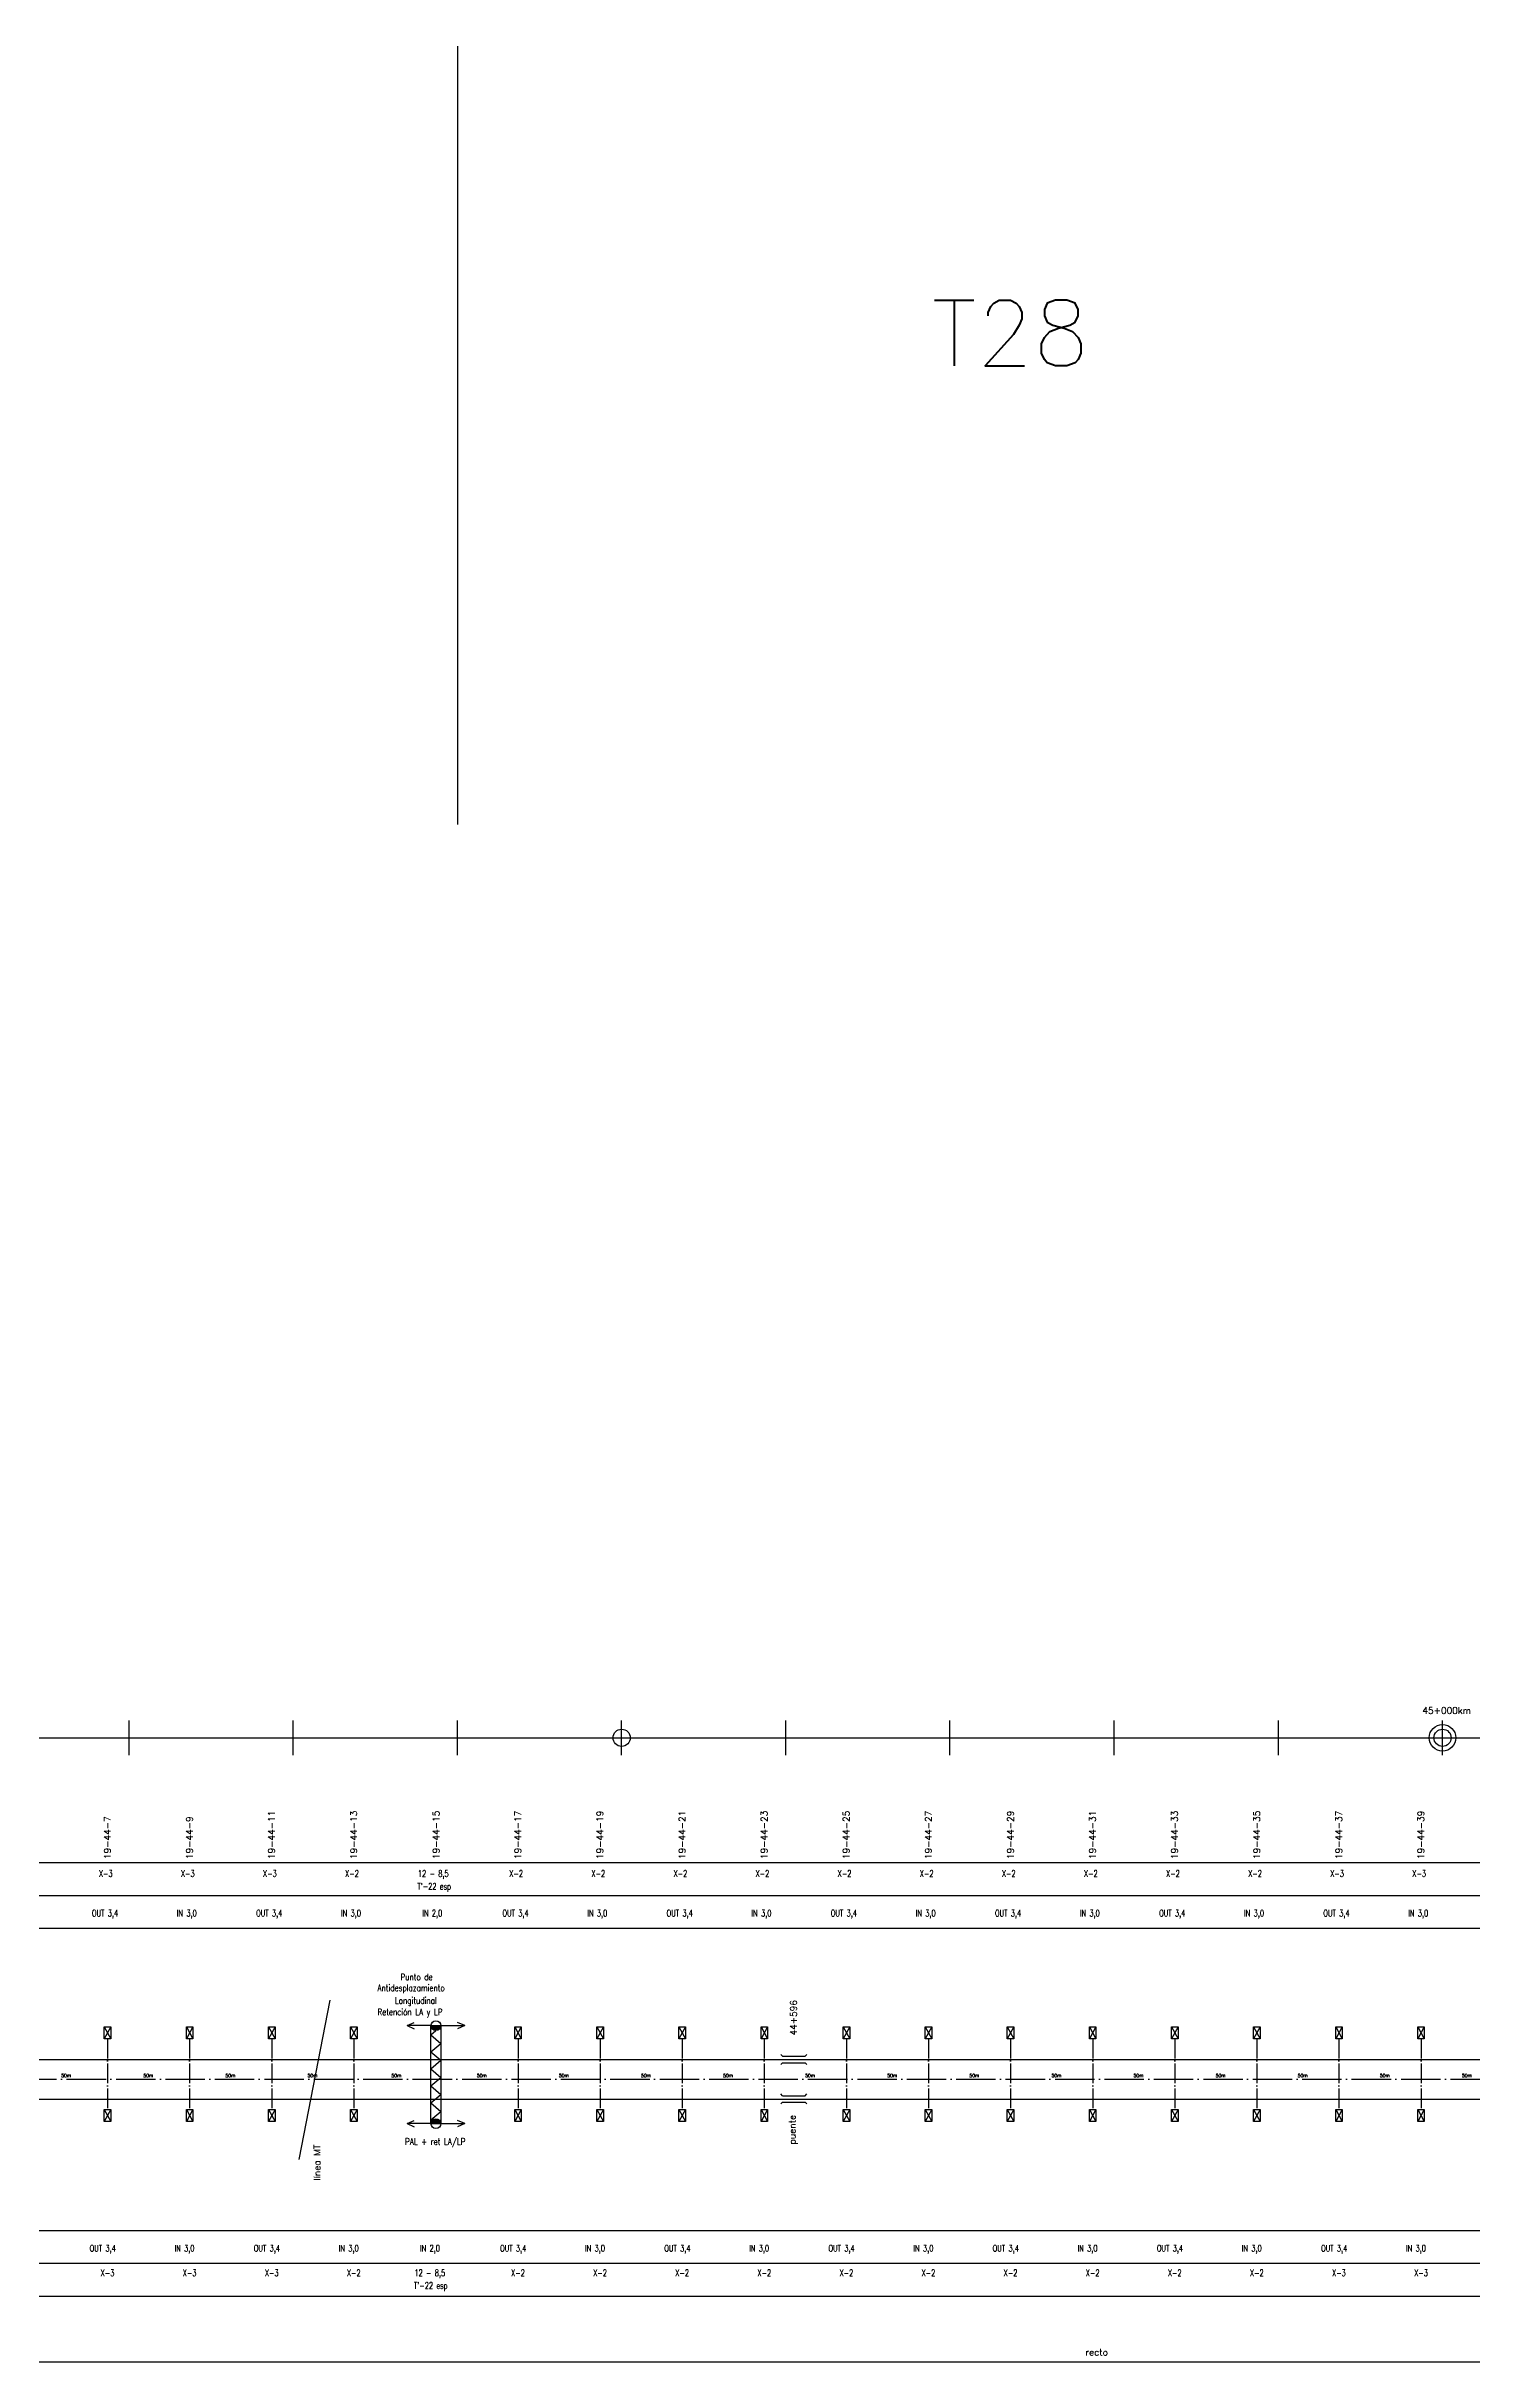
# Model space of a CAD drawing. Header units: millimetres. Extents: x 63 to 27368, y 135 to 1565.
# Drawn here: x 18718 to 19587, y 155 to 1565 of the extents above; entities that cross this region are included whole.
import ezdxf

# ---------------------------------------------------------------- set-up
doc = ezdxf.new("R2010")
doc.units = ezdxf.units.MM
doc.linetypes.add('ACAD_ISO04W100', pattern=[30, 24, -3, 0, -3])
for name, color, linetype in [('catenaria via ascendente', 7, 'Continuous'), ('catenaria vía descendente', 7, 'Continuous'), ('Eje de entrevías', 1, 'Continuous'), ('longitud vano', 7, 'Continuous'), ('Nº de poste', 6, 'Continuous'), ('progresivas', 4, 'Continuous'), ('TEXTOS', 3, 'Continuous')]:
    doc.layers.add(name, color=color, linetype=linetype)
doc.styles.add('STYLE1', font='romans.shx')

msp = doc.modelspace()

# ---------------------------------------------------------------- hatches: boundary and pattern name
for points in [[(18958.1, 359.7), (18952.1, 359.7, 1)], [(18958.1, 300), (18952.1, 300, -1)]]:
    msp.add_hatch(color=256).paths.add_polyline_path(points)

# ---------------------------------------------------------------- linework, layer by layer
for p, q in [((18968.2, 1565.1), (18968.2, 1091.2)), ((18768.2, 524.4), (18768.2, 545.6)), ((18868.2, 524.4), (18868.2, 545.6)), ((18968.2, 524.4), (18968.2, 545.6)), ((19068.2, 524.4), (19068.2, 545.6)), ((19168.2, 524.4), (19168.2, 545.6)), ((19268.2, 524.4), (19268.2, 545.6)), ((19368.2, 524.4), (19368.2, 545.6)), ((19468.2, 524.4), (19468.2, 545.6)), ((19568.2, 524.4), (19568.2, 545.6)), ((68.2, 535), (27368.2, 535)), ((68.2, 459), (27368.2, 459)), ((68.2, 439), (27368.2, 439)), ((68.2, 419), (27368.2, 419)), ((18890.4, 375.3), (18871.6, 278.1)), ((18753.1, 359), (18757.1, 351.7)), ((18757.1, 359), (18753.1, 351.7)), ((18803.1, 359), (18807.1, 351.7)), ((18807.1, 359), (18803.1, 351.7)), ((18853.1, 359), (18857.1, 351.7)), ((18857.1, 359), (18853.1, 351.7)), ((18903.1, 359), (18907.1, 351.7)), ((18907.1, 359), (18903.1, 351.7)), ((18937.5, 359.7), (18941.8, 361.6)), ((18952.1, 359.7), (18937.5, 359.7)), ((18937.5, 359.7), (18941.8, 357.8)), ((18952.1, 359.7), (18958.1, 359.7)), ((18952.1, 300), (18952.1, 359.7)), ((18952.1, 354.1), (18955.1, 356.7)), ((18952.1, 354.1), (18958.1, 348.9)), ((18958.1, 359.7), (18958.1, 300)), ((18958.1, 359.7), (18972.7, 359.7)), ((18958.1, 359.3), (18958.1, 359.3)), ((18972.7, 359.7), (18968.3, 361.6)), ((18972.7, 359.7), (18968.3, 357.8)), ((19003.1, 359), (19007.1, 351.7)), ((19007.1, 359), (19003.1, 351.7)), ((19053.1, 359), (19057.1, 351.7)), ((19057.1, 359), (19053.1, 351.7)), ((19103.1, 359), (19107.1, 351.7)), ((19107.1, 359), (19103.1, 351.7)), ((19153.1, 359), (19157.1, 351.7)), ((19157.1, 359), (19153.1, 351.7)), ((19203.1, 359), (19207.1, 351.7)), ((19207.1, 359), (19203.1, 351.7)), ((19253.1, 359), (19257.1, 351.7)), ((19257.1, 359), (19253.1, 351.7)), ((19303.1, 359), (19307.1, 351.7)), ((19307.1, 359), (19303.1, 351.7)), ((19353.1, 359), (19357.1, 351.7)), ((19357.1, 359), (19353.1, 351.7)), ((19403.1, 359), (19407.1, 351.7)), ((19407.1, 359), (19403.1, 351.7)), ((19453.1, 359), (19457.1, 351.7)), ((19457.1, 359), (19453.1, 351.7)), ((19503.1, 359), (19507.1, 351.7)), ((19507.1, 359), (19503.1, 351.7)), ((19553.1, 359), (19557.1, 351.7)), ((19557.1, 359), (19553.1, 351.7)), ((18952.1, 343.8), (18958.1, 348.9)), ((18952.1, 343.8), (18958.1, 338.6)), ((18952.1, 333.4), (18958.1, 338.6)), ((19166.1, 341), (19165.1, 342.1)), ((19166.1, 341), (19180, 341)), ((19180, 341), (19181.1, 342.1)), ((18952.1, 333.4), (18958.1, 328.2)), ((18952.1, 323), (18958.1, 328.2)), ((19166.1, 337), (19165.1, 336)), ((19166.1, 337), (19180, 337)), ((19180, 337), (19181.1, 336)), ((18952.1, 323), (18958.1, 317.8)), ((18952.1, 312.7), (18958.1, 317.8)), ((18952.1, 312.7), (18958.1, 307.5)), ((19166.1, 317), (19165.1, 318.1)), ((19166.1, 313), (19165.1, 312)), ((19166.1, 317), (19180, 317)), ((19166.1, 313), (19180, 313)), ((19180, 317), (19181.1, 318.1)), ((19180, 313), (19181.1, 312)), ((18753.1, 308.6), (18757.1, 301.3)), ((18757.1, 308.6), (18753.1, 301.3)), ((18803.1, 308.6), (18807.1, 301.3)), ((18807.1, 308.6), (18803.1, 301.3)), ((18853.1, 308.6), (18857.1, 301.3)), ((18857.1, 308.6), (18853.1, 301.3)), ((18903.1, 308.6), (18907.1, 301.3)), ((18907.1, 308.6), (18903.1, 301.3)), ((18937.5, 300), (18941.8, 301.9)), ((18952.1, 300), (18937.5, 300)), ((18937.5, 300), (18941.8, 298)), ((18952.1, 302.3), (18958.1, 307.5)), ((18952.1, 302.3), (18952.7, 301.8)), ((18952.1, 300), (18958.1, 300)), ((18958.1, 300), (18972.7, 300)), ((18972.7, 300), (18968.3, 301.9)), ((18972.7, 300), (18968.3, 298)), ((19003.1, 308.6), (19007.1, 301.3)), ((19007.1, 308.6), (19003.1, 301.3)), ((19053.1, 308.6), (19057.1, 301.3)), ((19057.1, 308.6), (19053.1, 301.3)), ((19103.1, 308.6), (19107.1, 301.3)), ((19107.1, 308.6), (19103.1, 301.3)), ((19153.1, 308.6), (19157.1, 301.3)), ((19157.1, 308.6), (19153.1, 301.3)), ((19203.1, 308.6), (19207.1, 301.3)), ((19207.1, 308.6), (19203.1, 301.3)), ((19253.1, 308.6), (19257.1, 301.3)), ((19257.1, 308.6), (19253.1, 301.3)), ((19303.1, 308.6), (19307.1, 301.3)), ((19307.1, 308.6), (19303.1, 301.3)), ((19353.1, 308.6), (19357.1, 301.3)), ((19357.1, 308.6), (19353.1, 301.3)), ((19403.1, 308.6), (19407.1, 301.3)), ((19407.1, 308.6), (19403.1, 301.3)), ((19453.1, 308.6), (19457.1, 301.3)), ((19457.1, 308.6), (19453.1, 301.3)), ((19503.1, 308.6), (19507.1, 301.3)), ((19507.1, 308.6), (19503.1, 301.3)), ((19553.1, 308.6), (19557.1, 301.3)), ((19557.1, 308.6), (19553.1, 301.3)), ((68.2, 235), (27368.2, 235)), ((68.2, 215), (27368.2, 215)), ((68.2, 195), (27368.2, 195)), ((12948.8, 155), (20944.3, 155))]:
    msp.add_line(p, q)
at = {"linetype": 'ACAD_ISO04W100', "ltscale": 0.5}
for p, q in [((18755.1, 351.7), (18755.1, 308.6)), ((18805.1, 351.7), (18805.1, 308.6)), ((18855.1, 351.7), (18855.1, 308.6)), ((18905.1, 351.7), (18905.1, 308.6)), ((19005.1, 351.7), (19005.1, 308.6)), ((19055.1, 351.7), (19055.1, 308.6)), ((19105.1, 351.7), (19105.1, 308.6)), ((19155.1, 351.7), (19155.1, 308.6)), ((19205.1, 351.7), (19205.1, 308.6)), ((19255.1, 351.7), (19255.1, 308.6)), ((19305.1, 351.7), (19305.1, 308.6)), ((19355.1, 351.7), (19355.1, 308.6)), ((19405.1, 351.7), (19405.1, 308.6)), ((19455.1, 351.7), (19455.1, 308.6)), ((19505.1, 351.7), (19505.1, 308.6)), ((19555.1, 351.7), (19555.1, 308.6))]:
    msp.add_line(p, q, dxfattribs=at)
for points in [[(18753.1, 359), (18757.1, 359), (18757.1, 351.7), (18753.1, 351.7)], [(18803.1, 359), (18807.1, 359), (18807.1, 351.7), (18803.1, 351.7)], [(18853.1, 359), (18857.1, 359), (18857.1, 351.7), (18853.1, 351.7)], [(18903.1, 359), (18907.1, 359), (18907.1, 351.7), (18903.1, 351.7)], [(19003.1, 359), (19007.1, 359), (19007.1, 351.7), (19003.1, 351.7)], [(19053.1, 359), (19057.1, 359), (19057.1, 351.7), (19053.1, 351.7)], [(19103.1, 359), (19107.1, 359), (19107.1, 351.7), (19103.1, 351.7)], [(19153.1, 359), (19157.1, 359), (19157.1, 351.7), (19153.1, 351.7)], [(19203.1, 359), (19207.1, 359), (19207.1, 351.7), (19203.1, 351.7)], [(19253.1, 359), (19257.1, 359), (19257.1, 351.7), (19253.1, 351.7)], [(19303.1, 359), (19307.1, 359), (19307.1, 351.7), (19303.1, 351.7)], [(19353.1, 359), (19357.1, 359), (19357.1, 351.7), (19353.1, 351.7)], [(19403.1, 359), (19407.1, 359), (19407.1, 351.7), (19403.1, 351.7)], [(19453.1, 359), (19457.1, 359), (19457.1, 351.7), (19453.1, 351.7)], [(19503.1, 359), (19507.1, 359), (19507.1, 351.7), (19503.1, 351.7)], [(19553.1, 359), (19557.1, 359), (19557.1, 351.7), (19553.1, 351.7)], [(18753.1, 308.6), (18757.1, 308.6), (18757.1, 301.3), (18753.1, 301.3)], [(18803.1, 308.6), (18807.1, 308.6), (18807.1, 301.3), (18803.1, 301.3)], [(18853.1, 308.6), (18857.1, 308.6), (18857.1, 301.3), (18853.1, 301.3)], [(18903.1, 308.6), (18907.1, 308.6), (18907.1, 301.3), (18903.1, 301.3)], [(19003.1, 308.6), (19007.1, 308.6), (19007.1, 301.3), (19003.1, 301.3)], [(19053.1, 308.6), (19057.1, 308.6), (19057.1, 301.3), (19053.1, 301.3)], [(19103.1, 308.6), (19107.1, 308.6), (19107.1, 301.3), (19103.1, 301.3)], [(19153.1, 308.6), (19157.1, 308.6), (19157.1, 301.3), (19153.1, 301.3)], [(19203.1, 308.6), (19207.1, 308.6), (19207.1, 301.3), (19203.1, 301.3)], [(19253.1, 308.6), (19257.1, 308.6), (19257.1, 301.3), (19253.1, 301.3)], [(19303.1, 308.6), (19307.1, 308.6), (19307.1, 301.3), (19303.1, 301.3)], [(19353.1, 308.6), (19357.1, 308.6), (19357.1, 301.3), (19353.1, 301.3)], [(19403.1, 308.6), (19407.1, 308.6), (19407.1, 301.3), (19403.1, 301.3)], [(19453.1, 308.6), (19457.1, 308.6), (19457.1, 301.3), (19453.1, 301.3)], [(19503.1, 308.6), (19507.1, 308.6), (19507.1, 301.3), (19503.1, 301.3)], [(19553.1, 308.6), (19557.1, 308.6), (19557.1, 301.3), (19553.1, 301.3)]]:
    msp.add_lwpolyline(points, close=True)
for centre, radius in [((19068.2, 535), 5.24), ((19568.2, 535), 8.09), ((19568.2, 535), 5.24), ((18955.1, 359.7), 3), ((18955.1, 300), 3)]:
    msp.add_circle(centre, radius)
at = {"layer": 'catenaria via ascendente'}
for p, q in [((68.2, 339), (26678.8, 339)), ((68.2, 315), (26678.8, 315))]:
    msp.add_line(p, q, dxfattribs=at)
at = {"layer": 'catenaria vía descendente'}
msp.add_line((17302.1, 315), (26678.8, 315), dxfattribs=at)
at = {"layer": 'Eje de entrevías', "linetype": 'ACAD_ISO04W100'}
msp.add_line((68.2, 327), (27368.2, 327), dxfattribs=at)

# ---------------------------------------------------------------- texts
at = {"color": 3, "linetype": 'Continuous', "style": 'STYLE1'}
msp.add_text('T28', height=40, dxfattribs=at).set_placement((19257.1, 1370.5))
at = {"linetype": 'Continuous', "style": 'STYLE1', "width": 0.8}
for s, p in [('Antidesplazamiento', (18919.5, 380.7)), ('Punto de', (18933.5, 387.3)), ('Retención LA y LP', (18919.5, 366)), ('Longitudinal', (18930.1, 373)), ('PAL + ret LA/LP', (18936.3, 287.1))]:
    msp.add_text(s, height=4, dxfattribs=at).set_placement(p)
at = {"layer": 'longitud vano', "linetype": 'Continuous', "style": 'STYLE1'}
for p in [(18726.9, 328.3), (18776.9, 328.3), (18826.9, 328.3), (18876.9, 328.3), (18928, 328.3), (18980, 328.3), (19030, 328.3), (19080, 328.3), (19130, 328.3), (19180, 328.3), (19230, 328.3), (19280, 328.3), (19330, 328.3), (19380, 328.3), (19430, 328.3), (19480, 328.3), (19530, 328.3), (19580, 328.3)]:
    msp.add_text('50m', height=2, dxfattribs=at).set_placement(p)
at = {"layer": 'Nº de poste', "linetype": 'Continuous', "style": 'STYLE1'}
for s, p in [('19-44-7', (18757, 461.1)), ('19-44-9', (18807, 461.1)), ('19-44-11', (18857, 461.1)), ('19-44-13', (18907, 461.1)), ('19-44-15', (18957.2, 461.1)), ('19-44-17', (19007, 461.1)), ('19-44-19', (19057, 461.1)), ('19-44-21', (19107, 461.1)), ('19-44-23', (19157, 461.1)), ('19-44-25', (19207, 461.1)), ('19-44-27', (19257, 461.1)), ('19-44-29', (19307, 461.1)), ('19-44-31', (19357, 461.1)), ('19-44-33', (19407, 461.1)), ('19-44-35', (19457, 461.1)), ('19-44-37', (19507, 461.1)), ('19-44-39', (19557, 461.1))]:
    msp.add_text(s, height=4, rotation=90, dxfattribs=at).set_placement(p)
at = {"layer": 'progresivas', "linetype": 'Continuous', "style": 'STYLE1'}
msp.add_text('45+000km', height=4, dxfattribs=at).set_placement((19555.9, 549.6))
msp.add_text('44+596', height=4, rotation=90, dxfattribs=at).set_placement((19174.9, 353.7))
at = {"layer": 'TEXTOS', "linetype": 'Continuous', "style": 'STYLE1', "width": 0.7}
for s, p in [('X-3', (18749.8, 450.3)), ('X-3', (18799.8, 450.3)), ('X-3', (18849.8, 450.3)), ('X-2', (18899.8, 450.3)), ('12 - 8,5', (18944.1, 450.3)), ('X-2', (18999.8, 450.3)), ('X-2', (19049.8, 450.3)), ('X-2', (19099.8, 450.3)), ('X-2', (19149.8, 450.3)), ('X-2', (19199.8, 450.3)), ('X-2', (19249.8, 450.3)), ('X-2', (19299.8, 450.3)), ('X-2', (19349.8, 450.3)), ('X-2', (19399.8, 450.3)), ('X-2', (19449.8, 450.3)), ('X-3', (19499.8, 450.3)), ('X-3', (19549.8, 450.3)), ("T'-22 esp", (18943.8, 442.5)), ('OUT 3,4', (18745.6, 426.2)), ('IN 3,0', (18797.3, 426.2)), ('OUT 3,4', (18845.6, 426.2)), ('IN 3,0', (18897.3, 426.2)), ('IN 2,0', (18946.8, 426.2)), ('OUT 3,4', (18995.6, 426.2)), ('IN 3,0', (19047.3, 426.2)), ('OUT 3,4', (19095.6, 426.2)), ('IN 3,0', (19147.3, 426.2)), ('OUT 3,4', (19195.6, 426.2)), ('IN 3,0', (19247.3, 426.2)), ('OUT 3,4', (19295.6, 426.2)), ('IN 3,0', (19347.3, 426.2)), ('OUT 3,4', (19395.6, 426.2)), ('IN 3,0', (19447.3, 426.2)), ('OUT 3,4', (19495.6, 426.2)), ('IN 3,0', (19547.3, 426.2)), ('OUT 3,4', (18744.2, 222.1)), ('IN 3,0', (18795.9, 222.1)), ('OUT 3,4', (18844.2, 222.1)), ('IN 3,0', (18895.9, 222.1)), ('IN 2,0', (18945.4, 222.1)), ('OUT 3,4', (18994.2, 222.1)), ('IN 3,0', (19045.9, 222.1)), ('OUT 3,4', (19094.2, 222.1)), ('IN 3,0', (19145.9, 222.1)), ('OUT 3,4', (19194.2, 222.1)), ('IN 3,0', (19245.9, 222.1)), ('OUT 3,4', (19294.2, 222.1)), ('IN 3,0', (19345.9, 222.1)), ('OUT 3,4', (19394.2, 222.1)), ('IN 3,0', (19445.9, 222.1)), ('OUT 3,4', (19494.2, 222.1)), ('IN 3,0', (19545.9, 222.1)), ('X-3', (18750.9, 207.1)), ('X-3', (18800.9, 207.1)), ('X-3', (18850.9, 207.1)), ('X-2', (18900.9, 207.1)), ("T'-22 esp", (18941.7, 199.4)), ('12 - 8,5', (18942, 207.1)), ('X-2', (19000.9, 207.1)), ('X-2', (19050.9, 207.1)), ('X-2', (19100.9, 207.1)), ('X-2', (19150.9, 207.1)), ('X-2', (19200.9, 207.1)), ('X-2', (19250.9, 207.1)), ('X-2', (19300.9, 207.1)), ('X-2', (19350.9, 207.1)), ('X-2', (19400.9, 207.1)), ('X-2', (19450.9, 207.1)), ('X-3', (19500.9, 207.1)), ('X-3', (19550.9, 207.1))]:
    msp.add_text(s, height=4, dxfattribs=at).set_placement(p)
at = {"layer": 'TEXTOS', "linetype": 'Continuous', "style": 'STYLE1'}
for s, p in [('puente', (19174.1, 287.3)), ('línea MT', (18884.7, 265.3))]:
    msp.add_text(s, height=4, rotation=90, dxfattribs=at).set_placement(p)
msp.add_text('recto', height=4, dxfattribs=at).set_placement((19350.7, 158.8))

doc.saveas('drawing.dxf')
